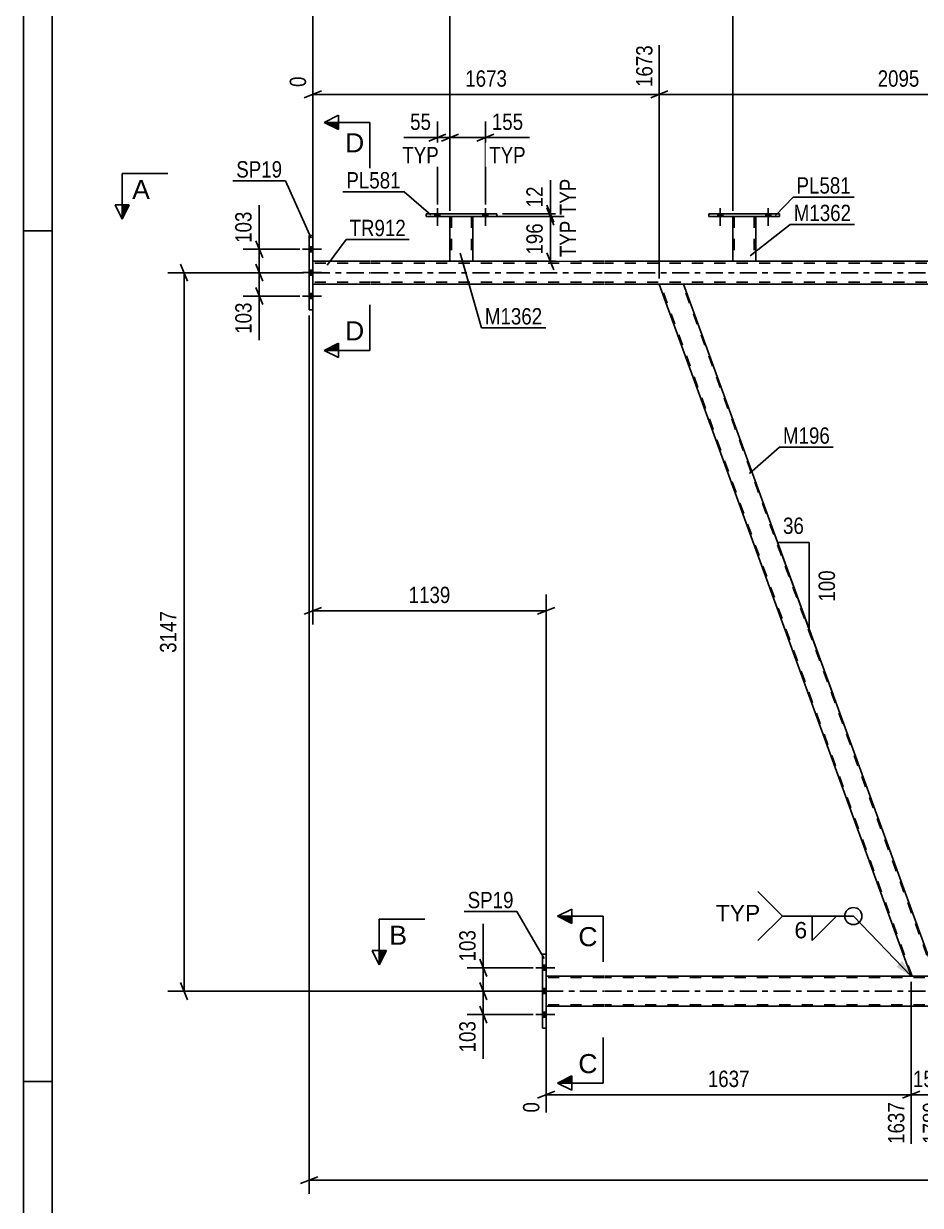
# Model space of a CAD drawing. Header units: millimetres. Extents: x 0 to 841, y 0 to 594.
# Drawn here: x 0 to 157.1, y 276.3 to 483.3 of the extents above; entities that cross this region are included whole.
import ezdxf

# ---------------------------------------------------------------- set-up
doc = ezdxf.new("R2010")
doc.units = ezdxf.units.MM
doc.linetypes.add('DXK_LINE_DOT2', pattern=[3.9198, 1.9599, -1.9599])
doc.linetypes.add('DXK_LINE_DOT3', pattern=[5.9187, 2.979, -0.9799, 0.9799, -0.9799])
doc.styles.add('Arial', font='ARIAL.TTF', dxfattribs={"height": 0.2})
doc.styles.add('Arial Narrow', font='ARIALN.TTF', dxfattribs={"height": 0.2})

# ---------------------------------------------------------------- blocks, each defined once
blk = doc.blocks.new('Unknown-318889357-1133')
at = {"color": 5, "linetype": 'Continuous'}
for p, q in [((0, 594), (0, 0)), ((5, 589), (5, 5)), ((5, 447), (0, 447)), ((5, 298), (0, 298))]:
    blk.add_line(p, q, dxfattribs=at)
blk = doc.blocks.new('Part-318889357-3412 - 3336')
at = {"color": 2, "linetype": 'Continuous'}
for p, q in [((120.04, 450.01), (120.04, 449.53)), ((132.44, 450.01), (120.04, 450.01)), ((120.04, 449.53), (132.44, 449.53)), ((132.44, 449.53), (132.44, 450.01))]:
    blk.add_line(p, q, dxfattribs=at)
blk = doc.blocks.new('Bolt-318889357-3416 - 3336')
at = {"linetype": 'Continuous'}
for points in [[(121.6, 449.53), (122.48, 449.53), (122.48, 450.01), (121.6, 450.01)], [(130, 449.53), (130.88, 449.53), (130.88, 450.01), (130, 450.01)]]:
    blk.add_hatch(color=1, dxfattribs=at).paths.add_polyline_path(points)
at = {"color": 1, "linetype": 'Continuous'}
for p, q in [((121.6, 450.01), (121.6, 449.53)), ((122.04, 451.01), (122.04, 447.89)), ((122.48, 450.01), (122.48, 449.53)), ((130, 450.01), (130, 449.53)), ((130.44, 451.01), (130.44, 447.89)), ((130.88, 450.01), (130.88, 449.53))]:
    blk.add_line(p, q, dxfattribs=at)
blk = doc.blocks.new('Part-318889357-3370 - 3336')
at = {"color": 2, "linetype": 'Continuous'}
for p, q in [((70.49, 450.01), (70.49, 449.53)), ((82.89, 450.01), (70.49, 450.01)), ((70.49, 449.53), (82.89, 449.53)), ((82.89, 449.53), (82.89, 450.01))]:
    blk.add_line(p, q, dxfattribs=at)
blk = doc.blocks.new('Part-318889357-3375 - 3336')
at = {"color": 2, "linetype": 'Continuous'}
for p, q in [((74.69, 449.53), (74.69, 441.69)), ((78.69, 449.53), (78.69, 441.69)), ((74.69, 441.69), (78.69, 441.69))]:
    blk.add_line(p, q, dxfattribs=at)
at = {"color": 7, "linetype": 'DXK_LINE_DOT2'}
for p, q in [((74.69, 449.53), (78.69, 449.53)), ((74.69, 449.53), (74.69, 449.53)), ((74.69, 449.53), (74.69, 449.53)), ((74.93, 449.53), (74.93, 441.69)), ((78.45, 449.53), (78.45, 441.69)), ((78.69, 449.53), (78.69, 449.53)), ((78.69, 449.53), (78.69, 449.53)), ((78.39, 441.69), (78.43, 441.69)), ((78.39, 441.69), (78.43, 441.69)), ((78.43, 441.69), (78.45, 441.69)), ((78.43, 441.69), (78.45, 441.69))]:
    blk.add_line(p, q, dxfattribs=at)
blk = doc.blocks.new('Bolt-318889357-3413 - 3336')
at = {"linetype": 'Continuous'}
for points in [[(72.05, 449.53), (72.93, 449.53), (72.93, 450.01), (72.05, 450.01)], [(80.45, 449.53), (81.33, 449.53), (81.33, 450.01), (80.45, 450.01)]]:
    blk.add_hatch(color=1, dxfattribs=at).paths.add_polyline_path(points)
at = {"color": 1, "linetype": 'Continuous'}
for p, q in [((72.05, 450.01), (72.05, 449.53)), ((72.49, 451.01), (72.49, 447.89)), ((72.93, 450.01), (72.93, 449.53)), ((80.45, 450.01), (80.45, 449.53)), ((80.89, 451.01), (80.89, 447.89)), ((81.33, 450.01), (81.33, 449.53))]:
    blk.add_line(p, q, dxfattribs=at)
blk = doc.blocks.new('Bolt-318889357-3414 - 3336')
at = {"linetype": 'Continuous'}
for points in [[(72.05, 449.53), (72.93, 449.53), (72.93, 450.01), (72.05, 450.01)], [(80.45, 449.53), (81.33, 449.53), (81.33, 450.01), (80.45, 450.01)]]:
    blk.add_hatch(color=1, dxfattribs=at).paths.add_polyline_path(points)
at = {"color": 1, "linetype": 'Continuous'}
for p, q in [((72.05, 450.01), (72.05, 449.53)), ((72.49, 451.01), (72.49, 447.89)), ((72.93, 450.01), (72.93, 449.53)), ((80.45, 450.01), (80.45, 449.53)), ((80.89, 451.01), (80.89, 447.89)), ((81.33, 450.01), (81.33, 449.53))]:
    blk.add_line(p, q, dxfattribs=at)
blk = doc.blocks.new('Part-318889357-3479 - 3336')
at = {"color": 2, "linetype": 'Continuous'}
for p, q in [((124.24, 449.53), (124.24, 441.69)), ((128.24, 449.53), (128.24, 441.69)), ((124.24, 441.69), (128.24, 441.69))]:
    blk.add_line(p, q, dxfattribs=at)
at = {"color": 7, "linetype": 'DXK_LINE_DOT2'}
for p, q in [((124.24, 449.53), (128.24, 449.53)), ((124.24, 449.53), (124.24, 449.53)), ((124.24, 449.53), (124.24, 449.53)), ((124.48, 449.53), (124.48, 441.69)), ((128, 449.53), (128, 441.69)), ((128.24, 449.53), (128.24, 449.53)), ((128.24, 449.53), (128.24, 449.53)), ((127.95, 441.69), (127.98, 441.69)), ((127.95, 441.69), (127.98, 441.69)), ((127.98, 441.69), (128, 441.69)), ((127.98, 441.69), (128, 441.69))]:
    blk.add_line(p, q, dxfattribs=at)
blk = doc.blocks.new('Bolt-318889357-3415 - 3336')
at = {"linetype": 'Continuous'}
for points in [[(121.6, 449.53), (122.48, 449.53), (122.48, 450.01), (121.6, 450.01)], [(130, 449.53), (130.88, 449.53), (130.88, 450.01), (130, 450.01)]]:
    blk.add_hatch(color=1, dxfattribs=at).paths.add_polyline_path(points)
at = {"color": 1, "linetype": 'Continuous'}
for p, q in [((121.6, 450.01), (121.6, 449.53)), ((122.04, 451.01), (122.04, 447.89)), ((122.48, 450.01), (122.48, 449.53)), ((130, 450.01), (130, 449.53)), ((130.44, 451.01), (130.44, 447.89)), ((130.88, 450.01), (130.88, 449.53))]:
    blk.add_line(p, q, dxfattribs=at)
blk = doc.blocks.new('Bolt-318889357-3599 - 3336')
at = {"linetype": 'Continuous'}
for points in [[(50.67, 443.35), (50.67, 444.23), (50.03, 444.23), (50.03, 443.35)], [(50.67, 443.35), (50.67, 444.23), (50.03, 444.23), (50.03, 443.35)], [(50.67, 443.35), (50.67, 444.23), (50.03, 444.23), (50.03, 443.35)], [(50.67, 439.27), (50.67, 440.15), (50.03, 440.15), (50.03, 439.27)], [(50.67, 439.27), (50.67, 440.15), (50.03, 440.15), (50.03, 439.27)], [(50.67, 435.15), (50.67, 436.03), (50.03, 436.03), (50.03, 435.15)], [(50.67, 435.15), (50.67, 436.03), (50.03, 436.03), (50.03, 435.15)], [(50.67, 435.15), (50.67, 436.03), (50.03, 436.03), (50.03, 435.15)]]:
    blk.add_hatch(color=1, dxfattribs=at).paths.add_polyline_path(points)
at = {"color": 1, "linetype": 'Continuous'}
for p, q in [((48.87, 443.79), (52.19, 443.79)), ((48.87, 443.79), (52.19, 443.79)), ((48.87, 443.79), (52.19, 443.79)), ((50.03, 444.23), (50.67, 444.23)), ((50.03, 444.23), (50.67, 444.23)), ((50.03, 444.23), (50.67, 444.23)), ((50.03, 443.35), (50.67, 443.35)), ((50.03, 443.35), (50.67, 443.35)), ((50.03, 443.35), (50.67, 443.35)), ((48.87, 439.71), (52.19, 439.71)), ((48.87, 439.71), (52.19, 439.71)), ((50.03, 440.15), (50.67, 440.15)), ((50.03, 440.15), (50.67, 440.15)), ((50.03, 439.27), (50.67, 439.27)), ((50.03, 439.27), (50.67, 439.27)), ((48.87, 435.59), (52.19, 435.59)), ((48.87, 435.59), (52.19, 435.59)), ((48.87, 435.59), (52.19, 435.59)), ((50.03, 436.03), (50.67, 436.03)), ((50.03, 436.03), (50.67, 436.03)), ((50.03, 436.03), (50.67, 436.03)), ((50.03, 435.15), (50.67, 435.15)), ((50.03, 435.15), (50.67, 435.15)), ((50.03, 435.15), (50.67, 435.15))]:
    blk.add_line(p, q, dxfattribs=at)
blk = doc.blocks.new('Bolt-318889357-3600 - 3336')
at = {"linetype": 'Continuous'}
for points in [[(91.54, 317.49), (91.54, 318.37), (90.9, 318.37), (90.9, 317.49)], [(91.54, 317.49), (91.54, 318.37), (90.9, 318.37), (90.9, 317.49)], [(91.54, 317.49), (91.54, 318.37), (90.9, 318.37), (90.9, 317.49)], [(91.54, 313.41), (91.54, 314.29), (90.9, 314.29), (90.9, 313.41)], [(91.54, 313.41), (91.54, 314.29), (90.9, 314.29), (90.9, 313.41)], [(91.54, 309.29), (91.54, 310.17), (90.9, 310.17), (90.9, 309.29)], [(91.54, 309.29), (91.54, 310.17), (90.9, 310.17), (90.9, 309.29)], [(91.54, 309.29), (91.54, 310.17), (90.9, 310.17), (90.9, 309.29)]]:
    blk.add_hatch(color=1, dxfattribs=at).paths.add_polyline_path(points)
at = {"color": 1, "linetype": 'Continuous'}
for p, q in [((89.74, 317.93), (93.06, 317.93)), ((89.74, 317.93), (93.06, 317.93)), ((89.74, 317.93), (93.06, 317.93)), ((90.9, 318.37), (91.54, 318.37)), ((90.9, 318.37), (91.54, 318.37)), ((90.9, 318.37), (91.54, 318.37)), ((90.9, 317.49), (91.54, 317.49)), ((90.9, 317.49), (91.54, 317.49)), ((90.9, 317.49), (91.54, 317.49)), ((89.74, 313.85), (93.06, 313.85)), ((89.74, 313.85), (93.06, 313.85)), ((90.9, 314.29), (91.54, 314.29)), ((90.9, 314.29), (91.54, 314.29)), ((90.9, 313.41), (91.54, 313.41)), ((90.9, 313.41), (91.54, 313.41)), ((89.74, 309.73), (93.06, 309.73)), ((89.74, 309.73), (93.06, 309.73)), ((89.74, 309.73), (93.06, 309.73)), ((90.9, 310.17), (91.54, 310.17)), ((90.9, 310.17), (91.54, 310.17)), ((90.9, 310.17), (91.54, 310.17)), ((90.9, 309.29), (91.54, 309.29)), ((90.9, 309.29), (91.54, 309.29)), ((90.9, 309.29), (91.54, 309.29))]:
    blk.add_line(p, q, dxfattribs=at)
blk = doc.blocks.new('Part-318889357-3637 - 3336')
at = {"color": 2, "linetype": 'Continuous'}
for p, q in [((101.66, 316.47), (91.54, 316.47)), ((236.35, 316.47), (101.76, 316.47)), ((101.66, 311.19), (91.54, 311.19)), ((236.35, 311.19), (101.76, 311.19))]:
    blk.add_line(p, q, dxfattribs=at)
at = {"color": 7, "linetype": 'DXK_LINE_DOT2'}
for p, q in [((91.54, 311.19), (91.54, 316.47)), ((101.66, 316.23), (91.54, 316.23)), ((777.19, 316.23), (101.76, 316.23)), ((101.66, 311.43), (91.54, 311.43)), ((777.19, 311.43), (101.76, 311.43))]:
    blk.add_line(p, q, dxfattribs=at)
at = {"color": 7, "linetype": 'DXK_LINE_DOT3'}
for p, q in [((91.54, 313.83), (101.66, 313.83)), ((101.76, 313.83), (777.19, 313.83))]:
    blk.add_line(p, q, dxfattribs=at)
blk = doc.blocks.new('Part-318889357-3674 - 3336')
at = {"color": 2, "linetype": 'Continuous'}
for p, q in [((90.9, 307.33), (90.9, 320.33)), ((90.9, 320.33), (91.54, 320.33)), ((91.54, 320.33), (91.54, 307.33)), ((91.54, 307.33), (90.9, 307.33))]:
    blk.add_line(p, q, dxfattribs=at)
blk = doc.blocks.new('Part-318889357-3694 - 3336')
at = {"color": 2, "linetype": 'Continuous'}
for p, q in [((155.48, 316.47), (111.36, 437.69)), ((111.36, 437.69), (115.62, 437.69)), ((158.49, 319.89), (115.62, 437.69))]:
    blk.add_line(p, q, dxfattribs=at)
at = {"color": 7, "linetype": 'DXK_LINE_DOT2'}
for p, q in [((155.65, 316.47), (111.53, 437.69)), ((159.57, 316.47), (115.45, 437.69)), ((159.74, 316.47), (158.49, 319.89)), ((155.48, 316.47), (159.74, 316.47))]:
    blk.add_line(p, q, dxfattribs=at)
blk = doc.blocks.new('Part-318889357-3775 - 3336')
at = {"color": 2, "linetype": 'Continuous'}
for p, q in [((50.03, 433.19), (50.03, 446.19)), ((50.03, 446.19), (50.67, 446.19)), ((50.67, 446.19), (50.67, 433.19)), ((50.67, 433.19), (50.03, 433.19))]:
    blk.add_line(p, q, dxfattribs=at)
blk = doc.blocks.new('Part-318889357-3846 - 3336')
at = {"color": 2, "linetype": 'Continuous'}
for p, q in [((50.67, 441.69), (60.79, 441.69)), ((60.89, 441.69), (74.69, 441.69)), ((101.66, 441.69), (78.69, 441.69)), ((124.24, 441.69), (101.76, 441.69)), ((175.32, 441.69), (128.24, 441.69)), ((60.79, 437.69), (50.67, 437.69)), ((101.66, 437.69), (60.89, 437.69)), ((111.36, 437.69), (101.76, 437.69)), ((195.18, 437.69), (115.62, 437.69))]:
    blk.add_line(p, q, dxfattribs=at)
at = {"color": 7, "linetype": 'DXK_LINE_DOT2'}
for p, q in [((50.67, 437.69), (50.67, 441.69)), ((60.79, 441.37), (50.67, 441.37)), ((101.66, 441.37), (60.89, 441.37)), ((78.69, 441.69), (74.69, 441.69)), ((765.79, 441.37), (101.76, 441.37)), ((128.24, 441.69), (124.24, 441.69)), ((60.79, 438.01), (50.67, 438.01)), ((101.66, 438.01), (60.89, 438.01)), ((765.79, 438.01), (101.76, 438.01)), ((115.62, 437.69), (111.36, 437.69))]:
    blk.add_line(p, q, dxfattribs=at)
at = {"color": 7, "linetype": 'DXK_LINE_DOT3'}
for p, q in [((50.67, 439.69), (60.79, 439.69)), ((60.89, 439.69), (101.66, 439.69)), ((101.76, 439.69), (765.79, 439.69))]:
    blk.add_line(p, q, dxfattribs=at)
blk = doc.blocks.new('AngleDimension-318889357-4420 - 3336')
at = {"color": 7, "linetype": 'Continuous'}
for p, q in [((137.63, 392.43), (132.09, 392.43)), ((137.63, 377.21), (132.09, 392.43)), ((137.63, 377.21), (137.63, 392.43)), ((141.86, 365.6), (137.63, 377.21))]:
    blk.add_line(p, q, dxfattribs=at)
at = {"color": 0}
for points in [[(137.29, 393.33), (137.29, 397.53), (132.43, 397.53), (132.43, 393.33)], [(142.73, 388.16), (138.53, 388.16), (138.53, 381.47), (142.73, 381.47)]]:
    blk.add_wipeout(points, dxfattribs=at)
at = {"color": 3, "style": 'Arial Narrow'}
blk.add_text('36', height=2.863, dxfattribs=at).set_placement((133.03, 393.93))
blk.add_text('100', height=2.863, rotation=90.0002, dxfattribs=at).set_placement((142.13, 382.07))
blk = doc.blocks.new('StraightDimension-318889357-4358 - 3336')
at = {"color": 7, "linetype": 'Continuous'}
for p, q in [((91.68, 451.51), (92.88, 448.51)), ((79.69, 449.53), (94.68, 449.53)), ((83.89, 450.01), (94.68, 450.01)), ((92.88, 448.03), (91.68, 451.03)), ((92.28, 449.53), (92.28, 450.01))]:
    blk.add_line(p, q, dxfattribs=at)
at = {"color": 0}
blk.add_wipeout([(91.53, 455.39), (87.33, 455.39), (87.33, 450.53), (91.53, 450.53)], dxfattribs=at)
at = {"color": 7, "linetype": 'Continuous'}
blk.add_line((92.28, 450.01), (92.28, 455.91), dxfattribs=at)
at = {"color": 3, "style": 'Arial Narrow'}
blk.add_text('12', height=2.863, rotation=90.0002, dxfattribs=at).set_placement((90.93, 451.13))
at = {"color": 0, "linetype": 'Continuous'}
blk.add_wipeout([(97.38, 456.75), (93.18, 456.75), (93.18, 449.16), (97.38, 449.16)], dxfattribs=at)
at = {"color": 7, "linetype": 'Continuous'}
blk.add_line((92.28, 450.01), (92.28, 455.91), dxfattribs=at)
at = {"color": 3, "linetype": 'Continuous', "style": 'Arial Narrow'}
blk.add_text('TYP', height=2.863, rotation=90.0002, dxfattribs=at).set_placement((96.78, 449.76))
blk = doc.blocks.new('StraightDimension-318889357-4770 - 3336')
at = {"color": 7, "linetype": 'Continuous'}
for p, q in [((155.48, 315.47), (155.48, 287.09)), ((161.58, 315.47), (161.58, 287.09)), ((153.98, 295.1), (156.98, 296.3)), ((163.08, 296.3), (160.08, 295.1)), ((155.48, 295.7), (161.58, 295.7))]:
    blk.add_line(p, q, dxfattribs=at)
at = {"color": 0}
blk.add_wipeout([(161.88, 296.45), (161.88, 300.65), (155.19, 300.65), (155.19, 296.45)], dxfattribs=at)
at = {"color": 0, "linetype": 'Continuous'}
blk.add_wipeout([(160.98, 295), (156.78, 295), (156.78, 286.49), (160.98, 286.49)], dxfattribs=at)
at = {"color": 3, "style": 'Arial Narrow'}
blk.add_text('153', height=2.863, dxfattribs=at).set_placement((155.79, 297.05))
at = {"color": 3, "linetype": 'Continuous', "style": 'Arial Narrow'}
blk.add_text('1789', height=2.863, rotation=90.0002, dxfattribs=at).set_placement((160.38, 287.09))
blk = doc.blocks.new('StraightDimension-318889357-4381 - 3336')
at = {"color": 7, "linetype": 'Continuous'}
for p, q in [((50.67, 436.69), (50.67, 378.07)), ((91.54, 317.47), (91.54, 383.32)), ((52.17, 381.07), (49.17, 379.87)), ((90.04, 379.87), (93.04, 381.07)), ((50.67, 380.47), (91.54, 380.47))]:
    blk.add_line(p, q, dxfattribs=at)
at = {"color": 0}
blk.add_wipeout([(75.36, 381.22), (75.36, 385.42), (66.85, 385.42), (66.85, 381.22)], dxfattribs=at)
at = {"color": 3, "style": 'Arial Narrow'}
blk.add_text('1139', height=2.863, dxfattribs=at).set_placement((67.45, 381.82))
blk = doc.blocks.new('StraightDimension-318889357-4758 - 3336')
at = {"color": 7, "linetype": 'Continuous'}
for p, q in [((155.48, 315.47), (155.48, 287.09)), ((91.54, 310.19), (91.54, 292.58)), ((93.04, 296.3), (90.04, 295.1)), ((153.98, 295.1), (156.98, 296.3)), ((91.54, 295.7), (155.48, 295.7))]:
    blk.add_line(p, q, dxfattribs=at)
at = {"color": 0}
blk.add_wipeout([(127.77, 296.45), (127.77, 300.65), (119.26, 300.65), (119.26, 296.45)], dxfattribs=at)
at = {"color": 0, "linetype": 'Continuous'}
for points in [[(90.94, 295), (86.74, 295), (86.74, 291.98), (90.94, 291.98)], [(154.88, 295), (150.68, 295), (150.68, 286.49), (154.88, 286.49)]]:
    blk.add_wipeout(points, dxfattribs=at)
at = {"color": 3, "style": 'Arial Narrow'}
blk.add_text('1637', height=2.863, dxfattribs=at).set_placement((119.86, 297.05))
at = {"color": 3, "linetype": 'Continuous', "style": 'Arial Narrow'}
for s, height, p in [('0', 2.86, (90.34, 292.58)), ('1637', 2.863, (154.28, 287.09))]:
    blk.add_text(s, height=height, rotation=90.0002, dxfattribs=at).set_placement(p)
blk = doc.blocks.new('StraightDimension-318889357-25429 - 3336')
at = {"color": 7, "linetype": 'Continuous'}
for p, q in [((111.36, 438.69), (111.36, 479.54)), ((50.67, 442.69), (50.67, 474.05)), ((52.17, 471.52), (49.17, 470.32)), ((50.67, 470.92), (111.36, 470.92)), ((109.86, 470.32), (112.86, 471.52))]:
    blk.add_line(p, q, dxfattribs=at)
at = {"color": 0, "linetype": 'Continuous'}
for points in [[(110.76, 480.14), (106.56, 480.14), (106.56, 471.62), (110.76, 471.62)], [(50.07, 474.65), (45.87, 474.65), (45.87, 471.62), (50.07, 471.62)]]:
    blk.add_wipeout(points, dxfattribs=at)
at = {"color": 0}
blk.add_wipeout([(85.27, 471.67), (85.27, 475.87), (76.76, 475.87), (76.76, 471.67)], dxfattribs=at)
at = {"color": 3, "linetype": 'Continuous', "style": 'Arial Narrow'}
for s, height, p in [('1673', 2.863, (110.16, 472.22)), ('0', 2.86, (49.47, 472.22))]:
    blk.add_text(s, height=height, rotation=90.0002, dxfattribs=at).set_placement(p)
at = {"color": 3, "style": 'Arial Narrow'}
blk.add_text('1673', height=2.863, dxfattribs=at).set_placement((77.36, 472.27))
blk = doc.blocks.new('StraightDimension-318889357-24971 - 3336')
at = {"color": 7, "linetype": 'Continuous'}
for p, q in [((124.24, 450.53), (124.24, 498.98)), ((175.32, 450.53), (175.32, 498.98)), ((125.74, 490.96), (122.74, 489.76)), ((173.82, 489.76), (176.82, 490.96)), ((124.24, 490.36), (175.32, 490.36))]:
    blk.add_line(p, q, dxfattribs=at)
at = {"color": 0, "linetype": 'Continuous'}
blk.add_wipeout([(174.72, 499.58), (170.52, 499.58), (170.52, 491.06), (174.72, 491.06)], dxfattribs=at)
at = {"color": 0}
blk.add_wipeout([(154.04, 491.11), (154.04, 495.31), (145.53, 495.31), (145.53, 491.11)], dxfattribs=at)
at = {"color": 3, "linetype": 'Continuous', "style": 'Arial Narrow'}
blk.add_text('3272', height=2.863, rotation=90.0002, dxfattribs=at).set_placement((174.12, 491.66))
at = {"color": 3, "style": 'Arial Narrow'}
blk.add_text('1277', height=2.863, dxfattribs=at).set_placement((146.13, 491.71))
blk = doc.blocks.new('StraightDimension-318889357-5063 - 3336')
at = {"color": 7, "linetype": 'Continuous'}
for p, q in [((28.7, 438.19), (27.5, 441.19)), ((49.03, 439.69), (25.25, 439.69)), ((28.1, 313.83), (28.1, 439.69)), ((27.5, 315.33), (28.7, 312.33)), ((89.9, 313.83), (25.25, 313.83))]:
    blk.add_line(p, q, dxfattribs=at)
at = {"color": 0}
blk.add_wipeout([(27.35, 381.01), (23.15, 381.01), (23.15, 372.5), (27.35, 372.5)], dxfattribs=at)
at = {"color": 3, "style": 'Arial Narrow'}
blk.add_text('3147', height=2.863, rotation=90.0002, dxfattribs=at).set_placement((26.75, 373.1))
blk = doc.blocks.new('StraightDimension-318889357-4728 - 3336')
at = {"color": 7, "linetype": 'Continuous'}
for p, q in [((74.69, 450.53), (74.69, 466.2)), ((80.89, 451.62), (80.89, 466.2)), ((73.19, 462.75), (76.19, 463.95)), ((82.39, 463.95), (79.39, 462.75)), ((74.69, 463.35), (80.89, 463.35))]:
    blk.add_line(p, q, dxfattribs=at)
at = {"color": 0}
blk.add_wipeout([(88.1, 464.1), (88.1, 468.3), (81.42, 468.3), (81.42, 464.1)], dxfattribs=at)
at = {"color": 7, "linetype": 'Continuous'}
blk.add_line((80.89, 463.35), (88.62, 463.35), dxfattribs=at)
at = {"color": 3, "style": 'Arial Narrow'}
blk.add_text('155', height=2.863, dxfattribs=at).set_placement((82.02, 464.7))
at = {"color": 0, "linetype": 'Continuous'}
blk.add_wipeout([(88.55, 458.25), (88.55, 462.45), (80.96, 462.45), (80.96, 458.25)], dxfattribs=at)
at = {"color": 7, "linetype": 'Continuous'}
blk.add_line((80.89, 463.35), (88.62, 463.35), dxfattribs=at)
at = {"color": 3, "linetype": 'Continuous', "style": 'Arial Narrow'}
blk.add_text('TYP', height=2.863, dxfattribs=at).set_placement((81.56, 458.85))
blk = doc.blocks.new('StraightDimension-318889357-4134 - 3336')
at = {"color": 7, "linetype": 'Continuous'}
for p, q in [((79.92, 319.43), (81.12, 316.43)), ((89.25, 317.93), (77.67, 317.93)), ((80.52, 313.83), (80.52, 317.93)), ((81.12, 312.33), (79.92, 315.33)), ((89.25, 313.83), (77.67, 313.83))]:
    blk.add_line(p, q, dxfattribs=at)
at = {"color": 0}
blk.add_wipeout([(79.77, 325.13), (75.57, 325.13), (75.57, 318.45), (79.77, 318.45)], dxfattribs=at)
at = {"color": 7, "linetype": 'Continuous'}
blk.add_line((80.52, 317.93), (80.52, 325.66), dxfattribs=at)
blk.add_line((80.52, 317.93), (80.52, 325.66), dxfattribs=at)
at = {"color": 3, "style": 'Arial Narrow'}
blk.add_text('103', height=2.863, rotation=90.0002, dxfattribs=at).set_placement((79.17, 319.05))
blk = doc.blocks.new('StraightDimension-318889357-4144 - 3336')
at = {"color": 7, "linetype": 'Continuous'}
for p, q in [((79.92, 315.33), (81.12, 312.33)), ((89.25, 313.83), (77.67, 313.83)), ((80.52, 309.73), (80.52, 313.83)), ((81.12, 308.23), (79.92, 311.23)), ((89.25, 309.73), (77.67, 309.73))]:
    blk.add_line(p, q, dxfattribs=at)
at = {"color": 0}
blk.add_wipeout([(79.77, 309.2), (75.57, 309.2), (75.57, 302.52), (79.77, 302.52)], dxfattribs=at)
at = {"color": 7, "linetype": 'Continuous'}
blk.add_line((80.52, 309.73), (80.52, 301.99), dxfattribs=at)
blk.add_line((80.52, 309.73), (80.52, 301.99), dxfattribs=at)
at = {"color": 3, "style": 'Arial Narrow'}
blk.add_text('103', height=2.863, rotation=90.0002, dxfattribs=at).set_placement((79.17, 303.12))
blk = doc.blocks.new('StraightDimension-318889357-4155 - 3336')
at = {"color": 7, "linetype": 'Continuous'}
for p, q in [((40.68, 445.29), (41.88, 442.29)), ((48.37, 443.79), (38.43, 443.79)), ((41.28, 439.69), (41.28, 443.79)), ((41.88, 438.19), (40.68, 441.19)), ((48.37, 439.69), (38.43, 439.69))]:
    blk.add_line(p, q, dxfattribs=at)
at = {"color": 0}
blk.add_wipeout([(40.53, 450.99), (36.33, 450.99), (36.33, 444.31), (40.53, 444.31)], dxfattribs=at)
at = {"color": 7, "linetype": 'Continuous'}
blk.add_line((41.28, 443.79), (41.28, 451.52), dxfattribs=at)
blk.add_line((41.28, 443.79), (41.28, 451.52), dxfattribs=at)
at = {"color": 3, "style": 'Arial Narrow'}
blk.add_text('103', height=2.863, rotation=90.0002, dxfattribs=at).set_placement((39.93, 444.91))
blk = doc.blocks.new('StraightDimension-318889357-4165 - 3336')
at = {"color": 7, "linetype": 'Continuous'}
for p, q in [((40.68, 441.19), (41.88, 438.19)), ((48.37, 439.69), (38.43, 439.69)), ((41.28, 435.59), (41.28, 439.69)), ((41.88, 434.09), (40.68, 437.09)), ((48.37, 435.59), (38.43, 435.59))]:
    blk.add_line(p, q, dxfattribs=at)
at = {"color": 0}
blk.add_wipeout([(40.53, 435.06), (36.33, 435.06), (36.33, 428.38), (40.53, 428.38)], dxfattribs=at)
at = {"color": 7, "linetype": 'Continuous'}
blk.add_line((41.28, 435.59), (41.28, 427.85), dxfattribs=at)
blk.add_line((41.28, 435.59), (41.28, 427.85), dxfattribs=at)
at = {"color": 3, "style": 'Arial Narrow'}
blk.add_text('103', height=2.863, rotation=90.0002, dxfattribs=at).set_placement((39.93, 428.98))
blk = doc.blocks.new('StraightDimension-318889357-4348 - 3336')
at = {"color": 7, "linetype": 'Continuous'}
for p, q in [((79.69, 449.53), (94.68, 449.53)), ((91.68, 451.03), (92.88, 448.03)), ((92.28, 441.69), (92.28, 449.53)), ((92.88, 440.19), (91.68, 443.19)), ((79.69, 441.69), (94.68, 441.69))]:
    blk.add_line(p, q, dxfattribs=at)
at = {"color": 0, "linetype": 'Continuous'}
blk.add_wipeout([(97.38, 449.4), (93.18, 449.4), (93.18, 441.81), (97.38, 441.81)], dxfattribs=at)
at = {"color": 0}
blk.add_wipeout([(91.53, 448.95), (87.33, 448.95), (87.33, 442.26), (91.53, 442.26)], dxfattribs=at)
at = {"color": 3, "style": 'Arial Narrow'}
blk.add_text('196', height=2.863, rotation=90.0002, dxfattribs=at).set_placement((90.93, 442.86))
at = {"color": 3, "linetype": 'Continuous', "style": 'Arial Narrow'}
blk.add_text('TYP', height=2.863, rotation=90.0002, dxfattribs=at).set_placement((96.78, 442.41))
blk = doc.blocks.new('StraightDimension-318889357-4721 - 3336')
at = {"color": 7, "linetype": 'Continuous'}
for p, q in [((72.49, 451.62), (72.49, 466.2)), ((74.69, 450.53), (74.69, 466.2)), ((70.99, 462.75), (73.99, 463.95)), ((76.19, 463.95), (73.19, 462.75)), ((72.49, 463.35), (74.69, 463.35))]:
    blk.add_line(p, q, dxfattribs=at)
at = {"color": 0}
blk.add_wipeout([(71.97, 464.1), (71.97, 468.3), (67.11, 468.3), (67.11, 464.1)], dxfattribs=at)
at = {"color": 7, "linetype": 'Continuous'}
blk.add_line((72.49, 463.35), (66.58, 463.35), dxfattribs=at)
at = {"color": 3, "style": 'Arial Narrow'}
blk.add_text('55', height=2.863, dxfattribs=at).set_placement((67.71, 464.7))
at = {"color": 0, "linetype": 'Continuous'}
blk.add_wipeout([(73.33, 458.25), (73.33, 462.45), (65.74, 462.45), (65.74, 458.25)], dxfattribs=at)
at = {"color": 7, "linetype": 'Continuous'}
blk.add_line((72.49, 463.35), (66.58, 463.35), dxfattribs=at)
at = {"color": 3, "linetype": 'Continuous', "style": 'Arial Narrow'}
blk.add_text('TYP', height=2.863, dxfattribs=at).set_placement((66.34, 458.85))
blk = doc.blocks.new('StraightDimension-318889357-4747 - 3336')
at = {"color": 7, "linetype": 'Continuous'}
for p, q in [((50.03, 432.19), (50.03, 278.33)), ((51.53, 281.33), (48.53, 280.13)), ((50.03, 280.73), (788.05, 280.73))]:
    blk.add_line(p, q, dxfattribs=at)
blk = doc.blocks.new('StraightDimension-318889357-24972 - 3336')
at = {"color": 7, "linetype": 'Continuous'}
for p, q in [((124.24, 450.53), (124.24, 498.98)), ((74.69, 450.53), (74.69, 497.15)), ((76.19, 490.96), (73.19, 489.76)), ((122.74, 489.76), (125.74, 490.96)), ((74.69, 490.36), (124.24, 490.36))]:
    blk.add_line(p, q, dxfattribs=at)
at = {"color": 0, "linetype": 'Continuous'}
blk.add_wipeout([(123.64, 499.58), (119.44, 499.58), (119.44, 491.06), (123.64, 491.06)], dxfattribs=at)
at = {"color": 0}
blk.add_wipeout([(103.72, 491.11), (103.72, 495.31), (95.21, 495.31), (95.21, 491.11)], dxfattribs=at)
at = {"color": 3, "linetype": 'Continuous', "style": 'Arial Narrow'}
blk.add_text('1995', height=2.863, rotation=90.0002, dxfattribs=at).set_placement((123.04, 491.66))
at = {"color": 3, "style": 'Arial Narrow'}
blk.add_text('1277', height=2.863, dxfattribs=at).set_placement((95.81, 491.71))
blk = doc.blocks.new('StraightDimension-318889357-24973 - 3336')
at = {"color": 7, "linetype": 'Continuous'}
for p, q in [((74.69, 450.53), (74.69, 497.15)), ((50.67, 442.69), (50.67, 493.49)), ((52.17, 490.96), (49.17, 489.76)), ((73.19, 489.76), (76.19, 490.96)), ((50.67, 490.36), (74.69, 490.36))]:
    blk.add_line(p, q, dxfattribs=at)
at = {"color": 0, "linetype": 'Continuous'}
for points in [[(74.09, 497.75), (69.89, 497.75), (69.89, 491.06), (74.09, 491.06)], [(50.07, 494.09), (45.87, 494.09), (45.87, 491.06), (50.07, 491.06)]]:
    blk.add_wipeout(points, dxfattribs=at)
at = {"color": 0}
blk.add_wipeout([(66.02, 491.11), (66.02, 495.31), (59.34, 495.31), (59.34, 491.11)], dxfattribs=at)
at = {"color": 3, "linetype": 'Continuous', "style": 'Arial Narrow'}
for s, height, p in [('718', 2.863, (73.49, 491.66)), ('0', 2.86, (49.47, 491.66))]:
    blk.add_text(s, height=height, rotation=90.0002, dxfattribs=at).set_placement(p)
at = {"color": 3, "style": 'Arial Narrow'}
blk.add_text('718', height=2.863, dxfattribs=at).set_placement((59.94, 491.71))
blk = doc.blocks.new('StraightDimension-318889357-25428 - 3336')
at = {"color": 7, "linetype": 'Continuous'}
for p, q in [((111.36, 438.69), (111.36, 479.54)), ((195.18, 438.69), (195.18, 479.54)), ((112.86, 471.52), (109.86, 470.32)), ((111.36, 470.92), (195.18, 470.92)), ((193.68, 470.32), (196.68, 471.52))]:
    blk.add_line(p, q, dxfattribs=at)
at = {"color": 0, "linetype": 'Continuous'}
blk.add_wipeout([(194.58, 480.14), (190.38, 480.14), (190.38, 471.62), (194.58, 471.62)], dxfattribs=at)
at = {"color": 0}
blk.add_wipeout([(157.53, 471.67), (157.53, 475.87), (149.01, 475.87), (149.01, 471.67)], dxfattribs=at)
at = {"color": 3, "linetype": 'Continuous', "style": 'Arial Narrow'}
blk.add_text('3769', height=2.863, rotation=90.0002, dxfattribs=at).set_placement((193.98, 472.22))
at = {"color": 3, "style": 'Arial Narrow'}
blk.add_text('2095', height=2.863, dxfattribs=at).set_placement((149.61, 472.27))
blk = doc.blocks.new('Mark-318889357-3371 - 3336')
at = {"color": 0}
blk.add_wipeout([(90.86, 430.62), (90.86, 433.62), (80.8, 433.62), (80.8, 430.62)], dxfattribs=at)
blk.add_wipeout([(90.86, 430.62), (90.86, 433.62), (80.8, 433.62), (80.8, 430.62)], dxfattribs=at)
at = {"color": 30, "linetype": 'Continuous'}
for p, q in [((76.5, 443.13), (80.2, 430.02)), ((80.2, 430.02), (91.46, 430.02))]:
    blk.add_line(p, q, dxfattribs=at)
at = {"color": 3, "style": 'Arial Narrow'}
blk.add_text('M1362', height=2.863, dxfattribs=at).set_placement((80.8, 430.62))
blk = doc.blocks.new('Mark-318889357-3366 - 3336')
at = {"color": 0}
blk.add_wipeout([(66.05, 454.45), (66.05, 457.45), (56.54, 457.45), (56.54, 454.45)], dxfattribs=at)
blk.add_wipeout([(66.05, 454.45), (66.05, 457.45), (56.54, 457.45), (56.54, 454.45)], dxfattribs=at)
at = {"color": 30, "linetype": 'Continuous'}
for p in [(55.94, 453.85), (71.35, 449.81)]:
    blk.add_line(p, (66.65, 453.85), dxfattribs=at)
at = {"color": 3, "style": 'Arial Narrow'}
blk.add_text('PL581', height=2.863, dxfattribs=at).set_placement((56.54, 454.45))
blk = doc.blocks.new('Mark-318889357-3408 - 3336')
at = {"color": 0}
blk.add_wipeout([(144.9, 453.54), (144.9, 456.54), (135.4, 456.54), (135.4, 453.54)], dxfattribs=at)
blk.add_wipeout([(144.9, 453.54), (144.9, 456.54), (135.4, 456.54), (135.4, 453.54)], dxfattribs=at)
at = {"color": 30, "linetype": 'Continuous'}
for p, q in [((131.72, 449.7), (134.8, 452.94)), ((134.8, 452.94), (145.5, 452.94))]:
    blk.add_line(p, q, dxfattribs=at)
at = {"color": 3, "style": 'Arial Narrow'}
blk.add_text('PL581', height=2.863, dxfattribs=at).set_placement((135.4, 453.54))
blk = doc.blocks.new('Mark-318889357-3475 - 3336')
at = {"color": 0}
blk.add_wipeout([(144.96, 448.73), (144.96, 451.73), (134.91, 451.73), (134.91, 448.73)], dxfattribs=at)
blk.add_wipeout([(144.96, 448.73), (144.96, 451.73), (134.91, 451.73), (134.91, 448.73)], dxfattribs=at)
at = {"color": 30, "linetype": 'Continuous'}
for p, q in [((127.27, 442.66), (134.31, 448.13)), ((134.31, 448.13), (145.56, 448.13))]:
    blk.add_line(p, q, dxfattribs=at)
at = {"color": 3, "style": 'Arial Narrow'}
blk.add_text('M1362', height=2.863, dxfattribs=at).set_placement((134.91, 448.73))
blk = doc.blocks.new('SectionMark-318889357-5085 - 3336')
at = {"linetype": 'Continuous'}
for points in [[(96.04, 326.97), (96.04, 325.72), (93.54, 326.97)], [(96.04, 298.98), (96.04, 297.73), (93.54, 297.73)]]:
    blk.add_hatch(color=6, dxfattribs=at).paths.add_polyline_path(points)
at = {"color": 6, "linetype": 'Continuous'}
for p, q in [((93.54, 326.97), (96.04, 328.22)), ((96.04, 325.72), (96.04, 328.22)), ((101.54, 326.97), (93.54, 326.97)), ((93.54, 326.97), (96.04, 325.72)), ((93.54, 297.73), (96.04, 298.98)), ((96.04, 298.98), (96.04, 296.48)), ((101.54, 297.73), (93.54, 297.73)), ((96.04, 296.48), (93.54, 297.73))]:
    blk.add_line(p, q, dxfattribs=at)
at = {"color": 0, "linetype": 'Continuous'}
for points in [[(100.54, 321.72), (100.54, 325.22), (97.17, 325.22), (97.17, 321.72)], [(100.54, 299.48), (100.54, 302.98), (97.17, 302.98), (97.17, 299.48)]]:
    blk.add_wipeout(points, dxfattribs=at)
at = {"color": 6, "linetype": 'Continuous'}
for p, q in [((101.54, 326.97), (101.54, 318.97)), ((101.54, 297.73), (101.54, 305.73))]:
    blk.add_line(p, q, dxfattribs=at)
at = {"color": 3, "linetype": 'Continuous', "style": 'Arial'}
for p in [(97.17, 321.72), (97.17, 299.48)]:
    blk.add_text('C', height=3.34, dxfattribs=at).set_placement(p)
blk = doc.blocks.new('Mark-318889357-3670 - 3336')
at = {"color": 0}
blk.add_wipeout([(85.82, 328.37), (85.82, 331.37), (77.79, 331.37), (77.79, 328.37)], dxfattribs=at)
blk.add_wipeout([(85.82, 328.37), (85.82, 331.37), (77.79, 331.37), (77.79, 328.37)], dxfattribs=at)
at = {"color": 30, "linetype": 'Continuous'}
for p in [(77.19, 327.77), (91.21, 319.57)]:
    blk.add_line(p, (86.42, 327.77), dxfattribs=at)
at = {"color": 3, "style": 'Arial Narrow'}
blk.add_text('SP19', height=2.863, dxfattribs=at).set_placement((77.79, 328.37))
blk = doc.blocks.new('SectionMark-318889357-5077 - 3336')
at = {"linetype": 'Continuous'}
for points in [[(55.17, 466.02), (55.17, 464.77), (52.67, 466.02)], [(55.17, 427.33), (55.17, 426.08), (52.67, 426.08)]]:
    blk.add_hatch(color=6, dxfattribs=at).paths.add_polyline_path(points)
at = {"color": 6, "linetype": 'Continuous'}
for p, q in [((52.67, 466.02), (55.17, 467.27)), ((60.67, 466.02), (52.67, 466.02)), ((52.67, 466.02), (55.17, 464.77)), ((55.17, 464.77), (55.17, 467.27)), ((52.67, 426.08), (55.17, 427.33)), ((55.17, 427.33), (55.17, 424.83)), ((60.67, 426.08), (52.67, 426.08)), ((55.17, 424.83), (52.67, 426.08))]:
    blk.add_line(p, q, dxfattribs=at)
at = {"color": 0, "linetype": 'Continuous'}
for points in [[(59.67, 460.77), (59.67, 464.27), (56.3, 464.27), (56.3, 460.77)], [(59.67, 427.83), (59.67, 431.33), (56.3, 431.33), (56.3, 427.83)]]:
    blk.add_wipeout(points, dxfattribs=at)
at = {"color": 6, "linetype": 'Continuous'}
for p, q in [((60.67, 466.02), (60.67, 458.02)), ((60.67, 426.08), (60.67, 434.08))]:
    blk.add_line(p, q, dxfattribs=at)
at = {"color": 3, "linetype": 'Continuous', "style": 'Arial'}
for p in [(56.3, 460.77), (56.3, 427.83)]:
    blk.add_text('D', height=3.34, dxfattribs=at).set_placement(p)
blk = doc.blocks.new('Mark-318889357-3690 - 3336')
at = {"color": 0}
blk.add_wipeout([(141.24, 409.73), (141.24, 412.73), (133.02, 412.73), (133.02, 409.73)], dxfattribs=at)
blk.add_wipeout([(141.24, 409.73), (141.24, 412.73), (133.02, 412.73), (133.02, 409.73)], dxfattribs=at)
at = {"color": 30, "linetype": 'Continuous'}
for p, q in [((127.17, 404.49), (132.42, 409.13)), ((132.42, 409.13), (141.84, 409.13))]:
    blk.add_line(p, q, dxfattribs=at)
at = {"color": 3, "style": 'Arial Narrow'}
blk.add_text('M196', height=2.863, dxfattribs=at).set_placement((133.02, 409.73))
blk = doc.blocks.new('Mark-318889357-3842 - 3336')
at = {"color": 0}
blk.add_wipeout([(66.96, 446.09), (66.96, 449.09), (57.09, 449.09), (57.09, 446.09)], dxfattribs=at)
blk.add_wipeout([(66.96, 446.09), (66.96, 449.09), (57.09, 449.09), (57.09, 446.09)], dxfattribs=at)
at = {"color": 30, "linetype": 'Continuous'}
for p, q in [((53.15, 440.98), (56.49, 445.49)), ((56.49, 445.49), (67.56, 445.49))]:
    blk.add_line(p, q, dxfattribs=at)
at = {"color": 3, "style": 'Arial Narrow'}
blk.add_text('TR912', height=2.863, dxfattribs=at).set_placement((57.09, 446.09))
blk = doc.blocks.new('Mark-318889357-3771 - 3336')
at = {"color": 0}
blk.add_wipeout([(45.29, 456.36), (45.29, 459.36), (37.25, 459.36), (37.25, 456.36)], dxfattribs=at)
blk.add_wipeout([(45.29, 456.36), (45.29, 459.36), (37.25, 459.36), (37.25, 456.36)], dxfattribs=at)
at = {"color": 30, "linetype": 'Continuous'}
for p in [(36.65, 455.76), (50.39, 445.74)]:
    blk.add_line(p, (45.89, 455.76), dxfattribs=at)
at = {"color": 3, "style": 'Arial Narrow'}
blk.add_text('SP19', height=2.863, dxfattribs=at).set_placement((37.25, 456.36))
blk = doc.blocks.new('SectionMark-318889357-5081 - 3336')
at = {"color": 6, "linetype": 'Continuous'}
for p, q in [((17.26, 457.09), (17.26, 449.09)), ((17.26, 449.09), (16.01, 451.59))]:
    blk.add_line(p, q, dxfattribs=at)
at = {"color": 0, "linetype": 'Continuous'}
blk.add_wipeout([(22.12, 452.59), (22.12, 456.09), (19.01, 456.09), (19.01, 452.59)], dxfattribs=at)
at = {"linetype": 'Continuous'}
blk.add_hatch(color=6, dxfattribs=at).paths.add_polyline_path([(17.26, 451.59), (18.51, 451.59), (17.26, 449.09)])
at = {"color": 6, "linetype": 'Continuous'}
for p, q in [((17.26, 457.09), (25.26, 457.09)), ((18.51, 451.59), (16.01, 451.59)), ((17.26, 449.09), (18.51, 451.59))]:
    blk.add_line(p, q, dxfattribs=at)
at = {"color": 3, "linetype": 'Continuous', "style": 'Arial'}
blk.add_text('A', height=3.34, dxfattribs=at).set_placement((19.01, 452.59))
blk = doc.blocks.new('SectionMark-318889357-5087 - 3336')
at = {"color": 6, "linetype": 'Continuous'}
for p, q in [((62.3, 326.47), (62.3, 318.47)), ((62.3, 318.47), (61.05, 320.97))]:
    blk.add_line(p, q, dxfattribs=at)
at = {"color": 0, "linetype": 'Continuous'}
blk.add_wipeout([(67.16, 321.97), (67.16, 325.47), (64.05, 325.47), (64.05, 321.97)], dxfattribs=at)
at = {"linetype": 'Continuous'}
blk.add_hatch(color=6, dxfattribs=at).paths.add_polyline_path([(62.3, 320.97), (63.55, 320.97), (62.3, 318.47)])
at = {"color": 6, "linetype": 'Continuous'}
for p, q in [((62.3, 326.47), (70.3, 326.47)), ((63.55, 320.97), (61.05, 320.97)), ((62.3, 318.47), (63.55, 320.97))]:
    blk.add_line(p, q, dxfattribs=at)
at = {"color": 3, "linetype": 'Continuous', "style": 'Arial'}
blk.add_text('B', height=3.34, dxfattribs=at).set_placement((64.05, 321.97))
blk = doc.blocks.new('WeldMark-318889357-5095 - 3336')
at = {"linetype": 'Continuous'}
blk.add_hatch(color=30, dxfattribs=at).paths.add_polyline_path([(153.94, 319.15), (155.48, 316.47), (152.86, 318.11)])
at = {"color": 3, "linetype": 'Continuous'}
for q in [(128.64, 331.27), (128.64, 322.7)]:
    blk.add_line((132.93, 326.99), q, dxfattribs=at)
at = {"color": 30, "linetype": 'Continuous'}
blk.add_line((155.48, 316.47), (145.35, 326.99), dxfattribs=at)
at = {"color": 3, "linetype": 'Continuous'}
for start, end in [(90, 270), (270, 90)]:
    blk.add_arc((145.35, 326.99), 1.5, start, end, dxfattribs=at)
at = {"color": 0}
blk.add_wipeout([(137.45, 322.89), (137.45, 326.29), (134.83, 326.29), (134.83, 322.89)], dxfattribs=at)
at = {"color": 30, "linetype": 'Continuous'}
blk.add_line((132.93, 326.99), (145.35, 326.99), dxfattribs=at)
at = {"color": 3, "linetype": 'Continuous'}
for p, q in [((138.11, 326.99), (142.39, 326.99)), ((142.39, 326.99), (138.11, 322.7)), ((138.11, 322.7), (138.11, 326.99))]:
    blk.add_line(p, q, dxfattribs=at)
at = {"color": 3, "style": 'Arial'}
blk.add_text('6', height=2.87, dxfattribs=at).set_placement((135.03, 323.09))
at = {"color": 0, "linetype": 'Continuous'}
blk.add_wipeout([(129.03, 326.09), (129.03, 329.09), (121.25, 329.09), (121.25, 326.09)], dxfattribs=at)
blk.add_wipeout([(129.03, 326.09), (129.03, 329.09), (121.25, 329.09), (121.25, 326.09)], dxfattribs=at)
at = {"color": 3, "linetype": 'Continuous', "style": 'Arial'}
blk.add_text('TYP', height=2.865, dxfattribs=at).set_placement((121.25, 326.09))

msp = doc.modelspace()

# ---------------------------------------------------------------- block references
for name in ['Unknown-318889357-1133', 'Part-318889357-3370 - 3336', 'Bolt-318889357-3413 - 3336', 'Bolt-318889357-3414 - 3336', 'Part-318889357-3375 - 3336', 'Part-318889357-3412 - 3336', 'Bolt-318889357-3416 - 3336', 'Bolt-318889357-3415 - 3336', 'Part-318889357-3479 - 3336', 'Part-318889357-3775 - 3336', 'Bolt-318889357-3599 - 3336', 'Part-318889357-3846 - 3336', 'Part-318889357-3694 - 3336', 'Part-318889357-3674 - 3336', 'Bolt-318889357-3600 - 3336', 'Part-318889357-3637 - 3336']:
    msp.add_blockref(name, (0, 0))

# ---------------------------------------------------------------- next in the draw order: block references
for name in ['StraightDimension-318889357-24971 - 3336', 'StraightDimension-318889357-4358 - 3336', 'StraightDimension-318889357-4381 - 3336', 'AngleDimension-318889357-4420 - 3336', 'StraightDimension-318889357-4770 - 3336']:
    msp.add_blockref(name, (0, 0))

# ---------------------------------------------------------------- next in the draw order: block references
for name in ['StraightDimension-318889357-25429 - 3336', 'StraightDimension-318889357-4758 - 3336']:
    msp.add_blockref(name, (0, 0))

# ---------------------------------------------------------------- next in the draw order: block references
for name in ['StraightDimension-318889357-4728 - 3336', 'StraightDimension-318889357-5063 - 3336']:
    msp.add_blockref(name, (0, 0))

# ---------------------------------------------------------------- next in the draw order: block references
for name in ['StraightDimension-318889357-4721 - 3336', 'StraightDimension-318889357-4155 - 3336', 'StraightDimension-318889357-4348 - 3336', 'StraightDimension-318889357-4134 - 3336']:
    msp.add_blockref(name, (0, 0))

# ---------------------------------------------------------------- next in the draw order: block references
for name in ['StraightDimension-318889357-24972 - 3336', 'StraightDimension-318889357-4165 - 3336', 'StraightDimension-318889357-4144 - 3336']:
    msp.add_blockref(name, (0, 0))

# ---------------------------------------------------------------- next in the draw order: block references
for name in ['StraightDimension-318889357-24973 - 3336', 'StraightDimension-318889357-25428 - 3336', 'StraightDimension-318889357-4747 - 3336']:
    msp.add_blockref(name, (0, 0))

# ---------------------------------------------------------------- next in the draw order: block references
for name in ['Mark-318889357-3771 - 3336', 'Mark-318889357-3366 - 3336', 'Mark-318889357-3408 - 3336', 'Mark-318889357-3371 - 3336', 'Mark-318889357-3690 - 3336', 'Mark-318889357-3670 - 3336', 'SectionMark-318889357-5085 - 3336']:
    msp.add_blockref(name, (0, 0))

# ---------------------------------------------------------------- next in the draw order: block references
for name in ['SectionMark-318889357-5077 - 3336', 'Mark-318889357-3475 - 3336', 'SectionMark-318889357-5087 - 3336']:
    msp.add_blockref(name, (0, 0))

# ---------------------------------------------------------------- next in the draw order: block references
for name in ['Mark-318889357-3842 - 3336', 'WeldMark-318889357-5095 - 3336']:
    msp.add_blockref(name, (0, 0))

# ---------------------------------------------------------------- next in the draw order: block references
msp.add_blockref('SectionMark-318889357-5081 - 3336', (0, 0))

doc.saveas('drawing.dxf')
